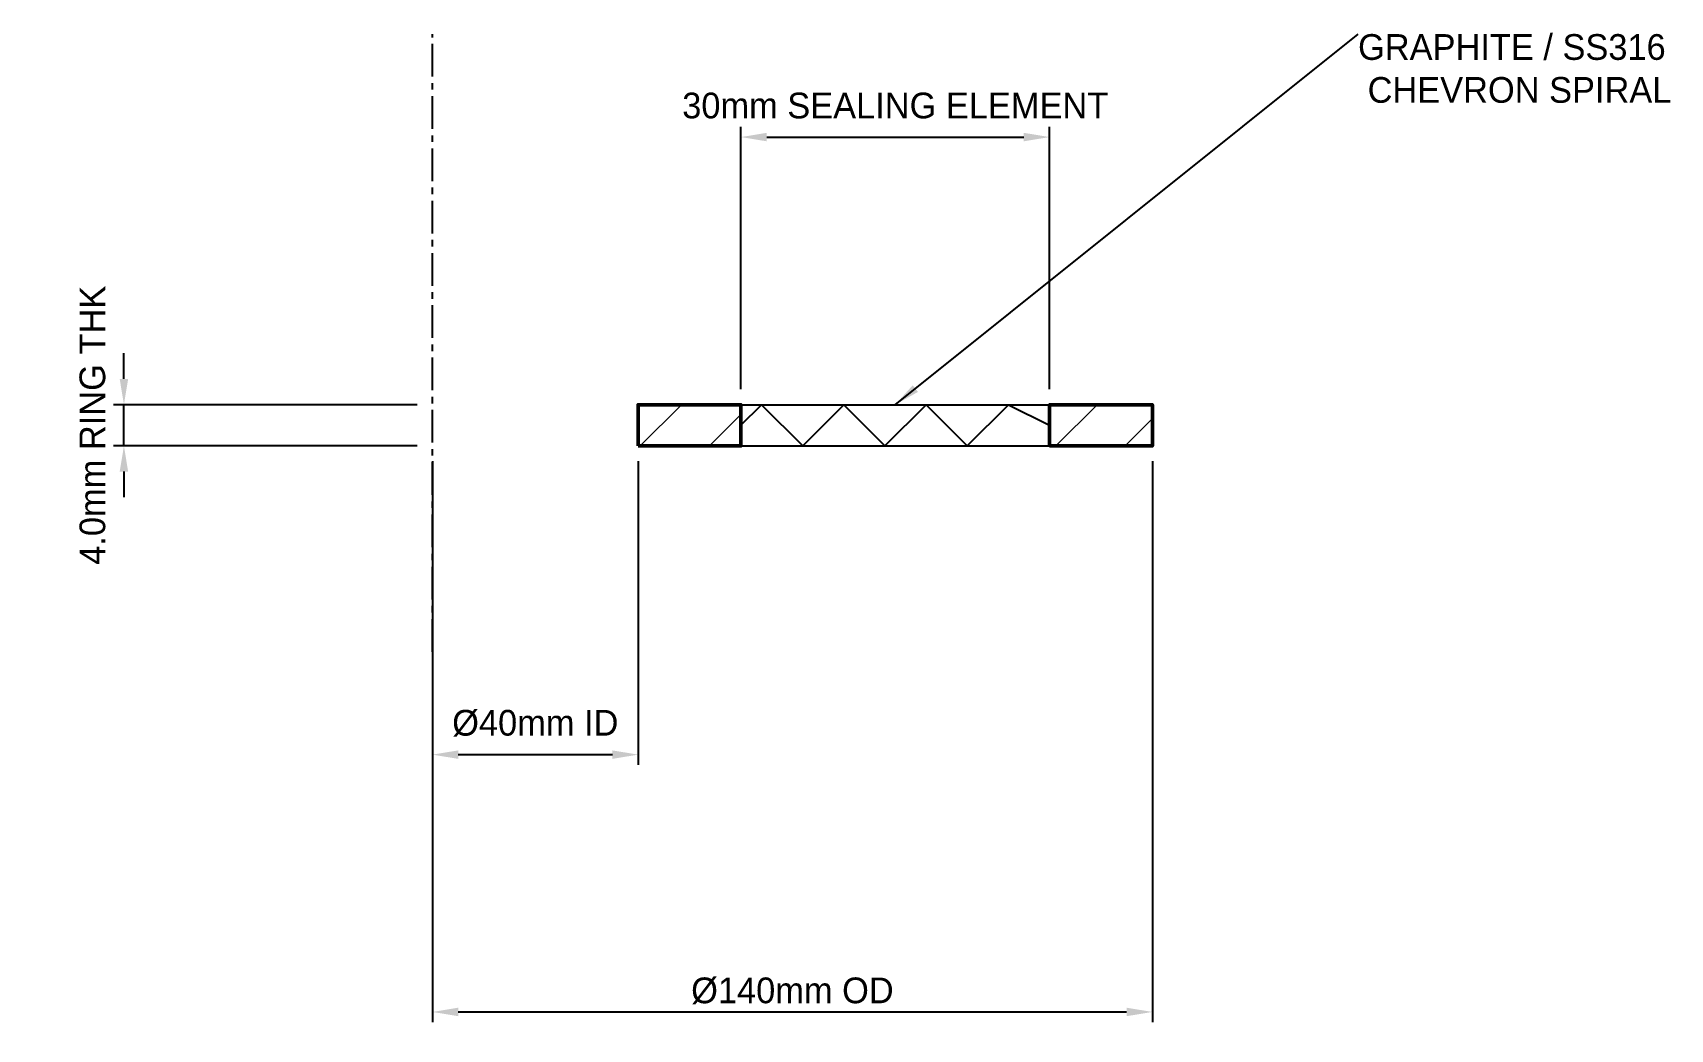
# Model space of a CAD drawing. Header units: metres. Extents: x -39 to 120, y -57 to 40.
import ezdxf

# ---------------------------------------------------------------- set-up
doc = ezdxf.new("R2010")
doc.units = ezdxf.units.M
doc.linetypes.add('CENTER', pattern=[5.08, 3.175, -0.635, 0.635, -0.635])
for name, color, linetype, lineweight in [('CENTERLINES', 7, 'CENTER', 25), ('DETAILS', 7, 'Continuous', 25), ('DIMENSIONS', 7, 'Continuous', 25), ('GEOMETRY', 7, 'Continuous', 50), ('HATCH', 7, 'Continuous', 13)]:
    doc.layers.add(name, color=color, linetype=linetype, lineweight=lineweight)
doc.dimstyles.new('ENGINEERING_STYLE', dxfattribs={"dimtxt": 2.5, "dimasz": 2.5, "dimexe": 1, "dimexo": 1.5, "dimgap": 0.8, "dimtad": 1, "dimcen": 2.5, "dimazin": 3, "dimtfac": 1, "dimtmove": 0, "dimatfit": 3, "dimtfill": 1})

msp = doc.modelspace()

# ---------------------------------------------------------------- hatches: boundary and pattern name
at = {"layer": 'HATCH'}
h = msp.add_hatch(dxfattribs=at)
h.set_pattern_fill('ANSI31', scale=1.5)
h.paths.add_polyline_path([(20, 0), (30, 0), (30, 4), (20, 4)])
h = msp.add_hatch(dxfattribs=at)
h.set_pattern_fill('ANSI31', scale=1.5)
h.paths.add_polyline_path([(60, 0), (70, 0), (70, 4), (60, 4)])

# ---------------------------------------------------------------- linework, layer by layer
at = {"layer": 'CENTERLINES'}
msp.add_line((0, -20), (0, 40), dxfattribs=at)
at = {"layer": 'DETAILS'}
for p, q in [((30, 4), (60, 4)), ((30, 0), (60, 0))]:
    msp.add_line(p, q, dxfattribs=at)
msp.add_lwpolyline([(30, 2), (32, 4), (36, 0), (40, 4), (44, 0), (48, 4), (52, 0), (56, 4), (60, 2)], dxfattribs=at)
at = {"layer": 'GEOMETRY'}
for points in [[(20, 0), (30, 0), (30, 4), (20, 4)], [(60, 0), (70, 0), (70, 4), (60, 4)]]:
    msp.add_lwpolyline(points, close=True, dxfattribs=at)

# ---------------------------------------------------------------- texts
at = {"layer": 'DIMENSIONS', "insert": (90, 40), "char_height": 2.5, "attachment_point": 1}
msp.add_mtext('GRAPHITE / SS316\\P CHEVRON SPIRAL', dxfattribs=at)

# ---------------------------------------------------------------- next in the draw order: dimensions: what is measured, and where the dimension line sits
at = {"layer": 'DIMENSIONS'}
msp.add_linear_dim(base=(30, 30), p1=(30, 4), p2=(60, 4), text='30mm SEALING ELEMENT', dimstyle='ENGINEERING_STYLE', dxfattribs=at).render()
msp.add_linear_dim(base=(-30, 0), p1=(0, 0), p2=(0, 4), angle=90, text='4.0mm RING THK', dimstyle='ENGINEERING_STYLE', dxfattribs=at).render()

# ---------------------------------------------------------------- next in the draw order: dimensions: what is measured, and where the dimension line sits
msp.add_linear_dim(base=(0, -30), p1=(0, 0), p2=(20, 0), text='%%C40mm ID', dimstyle='ENGINEERING_STYLE', dxfattribs=at).render()

# ---------------------------------------------------------------- next in the draw order: leaders
msp.add_leader([(45, 4), (90, 40)], dimstyle='ENGINEERING_STYLE', dxfattribs=at)

# ---------------------------------------------------------------- next in the draw order: dimensions: what is measured, and where the dimension line sits
msp.add_linear_dim(base=(0, -55), p1=(0, 0), p2=(70, 0), text='%%C140mm OD', dimstyle='ENGINEERING_STYLE', dxfattribs=at).render()

doc.saveas('drawing.dxf')
